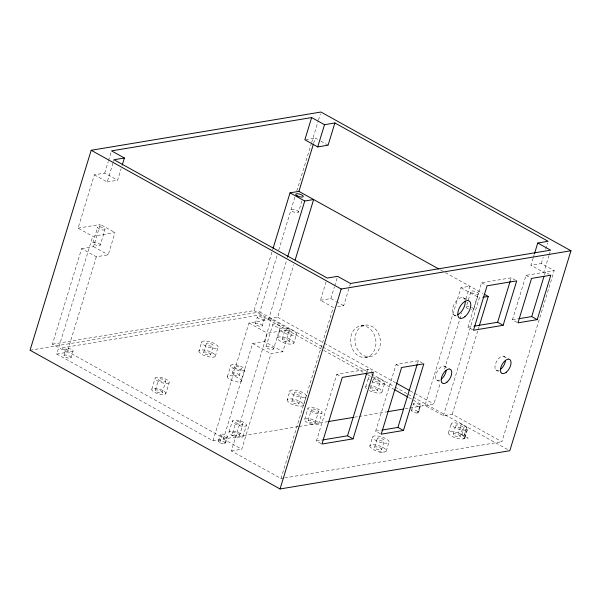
<?xml version="1.0" encoding="UTF-8"?>
<svg xmlns="http://www.w3.org/2000/svg" width="601" height="601" viewBox="0 0 601 601"><rect width="100%" height="100%" fill="white"/><g stroke="black" fill="none" stroke-linecap="round" stroke-linejoin="round"><path stroke-width="0.45" stroke-dasharray="3 2.25" d="M198.961 350.894L198.908 351.645C201.763 355.672 207.36 356.754 212.003 357.227A8.602 2.802 17 0 0 214.842 354.598L212.318 352.697L208.404 351.022A8.602 2.802 17 0 0 199.57 350.33L198.961 350.894L201.681 342.007L202.289 341.443A8.602 2.802 17 0 1 211.124 342.134L215.038 343.81L217.554 345.71A8.602 2.802 17 0 1 214.715 348.34C210.072 347.866 204.475 346.785 201.628 342.758L201.681 342.007M287.195 399.86L287.143 400.604C289.998 404.638 295.587 405.72 300.237 406.193A8.602 2.802 17 0 0 303.069 403.556L300.553 401.656L296.639 399.988A8.602 2.802 17 0 0 287.804 399.297L287.195 399.86L289.915 390.973L290.523 390.41A8.602 2.802 17 0 1 299.358 391.101L303.265 392.769L305.789 394.669A8.602 2.802 17 0 1 302.949 397.306C298.306 396.833 292.71 395.751 289.862 391.717L289.915 390.973M293.866 343.141L293.912 342.39C291.064 338.363 285.467 337.281 280.825 336.808A8.602 2.802 17 0 0 277.985 339.445L280.509 341.345L284.423 343.013A8.602 2.802 17 0 0 293.25 343.704L293.866 343.141L296.631 333.502C293.784 329.476 288.187 328.394 283.544 327.921A8.602 2.802 17 0 0 280.705 330.558L283.229 332.458L287.135 334.126A8.602 2.802 17 0 0 295.97 334.817L296.578 334.254M369.915 445.762L369.863 446.505C373.101 450.818 379.351 452.14 384.512 451.99A8.602 2.802 17 0 0 385.789 449.458L383.273 447.557L379.359 445.889A8.602 2.802 17 0 0 370.524 445.198L369.915 445.762L372.635 436.874L373.244 436.311A8.602 2.802 17 0 1 382.078 437.002L385.985 438.67L388.509 440.571A8.602 2.802 17 0 1 385.669 443.207C381.026 442.734 375.43 441.652 372.582 437.618L372.635 436.874M369.352 390.605L372.65 391.972A8.602 2.802 17 0 0 381.485 392.663L382.146 391.356C379.629 387.622 374.581 386.571 370.389 385.872M382.093 392.1L384.865 382.469C382.341 378.735 377.293 377.683 373.108 376.985M465.798 430.023A8.602 2.802 17 0 1 458.09 428.986L454.176 427.319L451.659 425.418A8.602 2.802 17 0 1 454.491 422.781C459.141 423.254 464.731 424.336 467.586 428.37L466.924 429.677L465.798 430.023L463.086 438.91L464.205 438.565L464.866 437.258C462.019 433.223 456.422 432.142 451.779 431.668A8.602 2.802 17 0 0 448.939 434.305L451.456 436.206L455.37 437.874A8.602 2.802 17 0 0 463.086 438.91L468.269 438.046L458.54 433.036L461.252 424.148M96.34 256.792L67.132 352.329L52.43 344.17L81.638 248.634L96.34 256.792L108.203 254.816L114.994 232.602L92.757 236.298L78.055 228.14L94.357 174.816L104.732 173.088L117.601 180.232L121.132 168.678M104.732 173.088L108.263 161.534M108.533 160.647L110.982 152.646M94.357 174.816L107.218 181.96L113.198 162.405M113.469 161.519L114.017 159.738M213.002 440.758L249.002 323.007L271.239 319.304L289.622 329.506L282.831 351.72L270.968 353.696L241.76 449.232L223.377 439.038L213.002 440.758L56.757 354.057L92.757 236.298M92.9 242.751L97.655 227.201M81.638 248.634L93.493 246.658L100.284 224.443L114.994 232.602M64.029 355.461L66.065 348.798M100.269 245.155A3.884 1.262 17 0 0 95.236 242.361A3.884 1.262 17 0 0 94.244 244.344A3.884 1.262 17 0 0 100.269 245.155L105.025 229.605A3.884 1.262 17 0 0 99.991 226.81A3.884 1.262 17 0 0 98.992 228.793A3.884 1.262 17 0 0 105.025 229.605M71.023 357.745A3.689 1.202 17 0 0 66.253 355.093A3.689 1.202 17 0 0 65.299 356.971A3.689 1.202 17 0 0 71.023 357.745L73.059 351.074A3.689 1.202 17 0 0 68.289 348.43A3.689 1.202 17 0 0 67.342 350.308A3.689 1.202 17 0 0 73.059 351.074M151.805 389.155L155.201 378.052M155.306 390.297L158.702 379.186M162.3 392.581A3.689 1.202 17 0 0 157.53 389.929A3.689 1.202 17 0 0 156.583 391.807A3.689 1.202 17 0 0 162.3 392.581L165.703 381.47A3.689 1.202 17 0 0 160.925 378.818A3.689 1.202 17 0 0 159.979 380.696A3.689 1.202 17 0 0 165.703 381.47M165.801 393.715A7.37 2.396 17 0 0 156.252 388.419A7.37 2.396 17 0 0 154.359 392.175A7.37 2.396 17 0 0 165.801 393.715L169.197 382.612A7.37 2.396 17 0 0 159.648 377.308A7.37 2.396 17 0 0 157.755 381.072A7.37 2.396 17 0 0 169.197 382.612M203.634 352.419L206.346 343.532M210.628 354.695A3.689 1.202 17 0 0 205.85 352.051A3.689 1.202 17 0 0 204.903 353.929A3.689 1.202 17 0 0 210.628 354.695L213.347 345.808A3.689 1.202 17 0 0 208.57 343.163A3.689 1.202 17 0 0 207.623 345.042A3.689 1.202 17 0 0 213.347 345.808M215.293 356.22L218.013 347.333M227.403 376.572L230.807 365.461M232.294 373.281L234.33 366.61M52.43 344.17L254.035 310.612L272.854 249.054M218.433 441.149L220.469 434.478M239.236 375.542A3.651 1.187 17 0 0 234.503 372.913A3.651 1.187 17 0 0 233.564 374.776A3.651 1.187 17 0 0 239.236 375.542L241.271 368.871A3.651 1.187 17 0 0 236.539 366.249A3.651 1.187 17 0 0 235.6 368.113A3.651 1.187 17 0 0 241.271 368.871M255.252 323.631L257.296 316.96M219.711 442.659L221.746 435.988A3.689 1.202 17 0 1 222.693 434.11A3.689 1.202 17 0 1 227.471 436.762L225.435 443.425A3.689 1.202 17 0 1 219.711 442.659A3.689 1.202 17 0 1 220.657 440.773A3.689 1.202 17 0 1 225.435 443.425M30.05 350.24L259.82 311.994L277.091 255.5M278.736 250.121L294.978 196.79M296.834 190.938L311.363 143.414M311.634 142.52L318.214 120.996M318.492 120.102L320.408 113.822M313.602 143.384L315.232 138.05L320.055 140.724M223.377 439.038L252.585 343.494L264.448 341.526L282.831 351.72M241.407 381.132A7.37 2.396 17 0 0 231.851 375.835A7.37 2.396 17 0 0 229.958 379.592A7.37 2.396 17 0 0 241.407 381.132L244.802 370.021A7.37 2.396 17 0 0 235.254 364.724A7.37 2.396 17 0 0 233.353 368.481A7.37 2.396 17 0 0 244.802 370.021M224.691 443.816L226.727 437.152M229.011 431.999L232.407 420.888M262.254 325.907A3.689 1.202 17 0 0 257.476 323.255A3.689 1.202 17 0 0 256.529 325.141A3.689 1.202 17 0 0 262.254 325.907L264.29 319.244A3.689 1.202 17 0 0 259.519 316.592A3.689 1.202 17 0 0 258.565 318.47A3.689 1.202 17 0 0 264.29 319.244M298.487 212.183A3.929 1.277 17 0 0 293.386 209.358A3.929 1.277 17 0 0 292.379 211.364A3.929 1.277 17 0 0 298.487 212.183L301.92 200.952M232.504 433.141L235.908 422.03M254.035 310.612L268.737 318.77L286.467 260.781M264.448 341.526L271.239 319.304M283.785 478.043L281.013 478.501L231.385 450.96L267.385 333.209L289.622 329.506M266.025 346.634L272.824 324.42M239.506 435.417A3.689 1.202 17 0 0 234.728 432.773A3.689 1.202 17 0 0 233.781 434.651A3.689 1.202 17 0 0 239.506 435.417L242.902 424.314A3.689 1.202 17 0 0 238.131 421.662A3.689 1.202 17 0 0 237.177 423.54A3.689 1.202 17 0 0 242.902 424.314M268.737 318.77L277.632 317.29L293.724 264.658M243.007 436.559L246.402 425.448A7.37 2.396 17 0 0 236.854 420.152A7.37 2.396 17 0 0 234.953 423.908A7.37 2.396 17 0 0 246.402 425.448M273.493 349.068A3.929 1.277 17 0 0 268.399 346.244A3.929 1.277 17 0 0 267.392 348.249A3.929 1.277 17 0 0 273.493 349.068L280.284 326.846A3.929 1.277 17 0 0 275.19 324.022A3.929 1.277 17 0 0 274.184 326.027A3.929 1.277 17 0 0 280.284 326.846M277.534 337.815L280.246 328.927M282.2 339.34L284.912 330.452M289.194 341.616A3.689 1.202 17 0 0 284.423 338.972A3.689 1.202 17 0 0 283.477 340.85A3.689 1.202 17 0 0 289.194 341.616L291.913 332.729A3.689 1.202 17 0 0 287.135 330.084A3.689 1.202 17 0 0 286.189 331.962A3.689 1.202 17 0 0 291.913 332.729M281.013 478.501L333.315 307.427L320.453 300.282L326.155 281.621M291.861 401.378L294.58 392.491M320.453 300.282L330.828 298.554L334.359 287M334.629 286.114L337.078 278.113M298.862 403.662A3.689 1.202 17 0 0 294.084 401.01A3.689 1.202 17 0 0 293.138 402.888A3.689 1.202 17 0 0 298.862 403.662L301.582 394.774A3.689 1.202 17 0 0 296.804 392.122A3.689 1.202 17 0 0 295.857 394.001A3.689 1.202 17 0 0 301.582 394.774M303.528 405.179L306.247 396.292M304.609 419.415L308.005 408.304M308.11 420.557L311.506 409.446M337.642 306.705L343.697 305.699L349.399 287.03M349.669 286.144L350.488 283.477M315.112 422.834A3.689 1.202 17 0 0 310.334 420.182A3.689 1.202 17 0 0 309.387 422.067A3.689 1.202 17 0 0 315.112 422.834L318.507 411.723A3.689 1.202 17 0 0 313.73 409.078A3.689 1.202 17 0 0 312.783 410.956A3.689 1.202 17 0 0 318.507 411.723M318.613 423.975L322.008 412.864A7.37 2.396 17 0 0 312.452 407.568A7.37 2.396 17 0 0 310.559 411.324A7.37 2.396 17 0 0 322.008 412.864M321.129 443.606L316.404 440.984L336.785 374.325L367.91 369.142L371.854 371.328M367.098 371.809L367.91 369.142M365.761 386.781L368.481 377.894M370.434 388.299L373.146 379.411M377.428 390.582A3.689 1.202 17 0 0 372.65 387.93A3.689 1.202 17 0 0 371.703 389.809A3.689 1.202 17 0 0 377.428 390.582L380.148 381.695A3.689 1.202 17 0 0 375.37 379.043A3.689 1.202 17 0 0 374.423 380.921A3.689 1.202 17 0 0 380.148 381.695M380.425 433.734L375.7 431.112L396.082 364.454L418.311 360.758L422.255 362.944M374.581 447.279L377.3 438.392M381.582 449.563A3.689 1.202 17 0 0 376.804 446.911A3.689 1.202 17 0 0 375.858 448.789A3.689 1.202 17 0 0 381.582 449.563L384.294 440.676A3.689 1.202 17 0 0 379.524 438.024A3.689 1.202 17 0 0 378.577 439.902A3.689 1.202 17 0 0 384.294 440.676M386.248 451.081L388.967 442.193M417.5 363.417L418.311 360.758M411.475 410.4L413.511 403.737M419.926 406.314L417.755 413L419.926 406.314L423.502 405.72L408.778 397.546M418.529 412.549L420.565 405.878M533.125 258.13L530.953 265.244L541.328 263.516L554.197 270.653L501.888 441.735L452.26 414.194L443.365 415.674L424.982 405.472L460.982 287.721L469.877 286.234L465.79 299.621M424.982 405.472L433.877 403.992L440.15 383.476M444.515 369.202L461.696 313.001M468.434 309.004A3.929 1.277 17 0 1 466.233 306.983L470.989 291.432M472.702 329.806L467.976 327.184L481.559 282.748L511.203 277.812L515.147 279.998M473.701 309.41L478.456 293.859A3.929 1.277 17 0 0 473.363 291.034A3.929 1.277 17 0 0 472.348 293.04A3.929 1.277 17 0 0 478.456 293.859M443.365 415.674L479.365 297.916L482.032 297.472M452.26 414.194L478.989 326.771M448.481 432.682L451.201 423.795M453.146 434.2L455.866 425.313M460.148 436.484A3.689 1.202 17 0 0 455.37 433.832A3.689 1.202 17 0 0 454.424 435.71A3.689 1.202 17 0 0 460.148 436.484L462.868 427.596A3.689 1.202 17 0 0 458.09 424.945A3.689 1.202 17 0 0 457.143 426.823A3.689 1.202 17 0 0 462.868 427.596M461.838 434.478L464.55 425.591M510.121 281.366L511.203 277.812M466.767 427.213L464.055 436.101L464.596 436.01M467.353 429.279L464.633 438.167L465.309 438.542M464.813 438.001L467.533 429.114M517.168 322.406L512.443 319.777L526.033 275.341L554.197 270.653M533.395 257.243L534.214 254.576M541.328 263.516L543.229 257.296M545.678 249.295L547.579 243.074M548.983 255.5L543.822 272.381L530.953 265.244M549.254 254.606L550.065 251.939M544.483 274.8L545.302 272.133L549.239 274.319M384.813 383.213L384.204 383.776A8.602 2.802 17 0 1 375.37 383.085L372.072 381.718M305.721 139.635L315.232 138.05M107.218 181.96L117.601 180.232M78.055 228.14L100.284 224.443M56.757 354.057L67.132 352.329M361.081 325.825L365.528 325.088M467.976 327.184L473.363 326.283M512.443 319.777L517.949 318.861M365.378 357.467A15.972 12.636 80.5 0 0 373.026 332.458A15.972 12.636 80.5 0 0 351.284 335.02A15.972 12.636 80.5 0 0 365.378 357.467L369.825 356.731A15.972 12.636 80.5 0 0 377.473 331.714A15.972 12.636 80.5 0 0 355.732 334.276A15.972 12.636 80.5 0 0 369.825 356.731M298.194 426.582L224.857 438.79L61.264 348.002L259.902 314.939L322.887 349.887M299.118 426.425L327.77 421.654M354.455 417.214L358.136 416.598M359.06 416.448L386.668 411.85M405.074 408.785L408.755 408.177M409.672 408.019L419.798 406.336M231.385 450.96L241.76 449.232M316.404 440.984L321.896 440.067M375.7 431.112L381.034 430.226M379.329 452.853L384.512 451.99M284.709 477.885L501.888 441.735M231.558 435.019L236.764 436.965A7.37 2.396 17 0 0 243.052 435.92L242.616 435.169A7.37 2.396 17 0 0 231.836 431.135A7.37 2.396 17 0 0 231.558 435.019L235.239 437.062M320.859 141.175L328.101 145.187M526.033 275.341L530.758 277.97M481.559 282.748L486.284 285.37M440.428 269.894L444.522 272.163M445.341 272.621L482.671 293.333M460.982 287.721L479.365 297.916M462.935 297.608L468.449 300.665M464.092 298.254L466.451 299.568M453.454 314.639L458.18 317.26M503.623 356.175L509.137 359.233M495.923 370.013L501.437 373.071M330.828 298.554L335.651 301.236M336.455 301.679L343.697 305.699M444.327 366.047L449.841 369.104M436.627 379.885L442.141 382.942M396.082 364.454L400.807 367.076M277.632 317.29L323.443 342.713M324.262 343.163L395.428 382.657M410.152 390.83L433.877 403.992M259.82 311.994L322.113 346.559M322.932 347.017L368.015 372.034M371.298 373.852L394.241 386.586M395.067 387.044L407.358 393.865M408.177 394.316L412.278 396.592M413.097 397.051L508.176 449.811M323.706 350.345L363.785 372.582M367.88 374.851L372.785 377.578M373.604 378.029L394.053 389.38M249.002 323.007L267.385 333.209M336.785 374.325L340.722 376.511M93.493 246.658L108.203 254.816M252.585 343.494L270.968 353.696M369.239 379.794L368.939 379.516A8.602 2.802 17 0 1 370.216 376.985M366.527 388.682L366.219 388.404A8.602 2.802 17 0 1 369.059 385.767M227.471 436.762A3.689 1.202 17 0 1 221.746 435.988M456.054 315.337A9.826 5.086 -61 0 1 454.333 303.956A9.826 5.086 -61 0 1 464.889 299.463M499.356 370.126A7.986 4.132 -61 0 1 496.163 362.26A7.986 4.132 -61 0 1 505.208 357.685M440.06 379.997A7.986 4.132 -61 0 1 435.665 376.451A7.986 4.132 -61 0 1 440.916 367.023A7.986 4.132 -61 0 1 446.227 368.924M471.5 307.396A3.929 1.277 17 0 1 473.746 309.252A3.929 1.277 17 0 1 471.327 309.808M466.233 306.983A3.929 1.277 17 0 1 469.561 306.765M312.362 424.381L310.514 423.863A7.37 2.396 17 0 1 306.097 418.634A7.37 2.396 17 0 1 318.222 422.586L318.658 423.337A7.37 2.396 17 0 1 312.362 424.381M419.768 404.751L419.092 404.345A3.689 1.202 17 0 0 413.556 403.639A3.689 1.202 17 0 0 417.928 406.253A3.689 1.202 17 0 0 419.768 404.751M417.733 411.415L417.056 411.009A3.689 1.202 17 0 0 411.52 410.303A3.689 1.202 17 0 0 415.892 412.925A3.689 1.202 17 0 0 417.733 411.415"/><path stroke-width="0.9" d="M91.187 150.28L30.05 350.24L280.043 488.966L509.813 450.72L570.95 250.76L320.957 112.034L91.187 150.28L341.18 289.006L570.95 250.76M122.213 165.125L124.392 158.01L111.523 150.874L311.649 117.556L324.517 124.7L334.892 122.972L548.12 241.294L537.745 243.022L534.484 253.69M311.649 117.556L304.857 139.778L317.719 146.914L328.101 145.187L334.892 122.972M273.124 248.16L290.035 192.853L298.93 191.373L438.798 268.985M298.93 191.373L313.331 144.27M317.719 146.914L324.517 124.7M287.556 257.213L304.737 201.012L313.632 199.532L295.091 260.195M280.043 488.966L341.18 289.006M322.812 439.917L347.536 435.8L366.828 372.703M353.05 438.858L373.424 372.207L342.3 377.39L321.918 444.041L353.05 438.858L347.536 435.8M381.928 430.076L397.937 427.409L417.229 364.311M403.451 430.466L423.825 363.815L401.596 367.519L381.214 434.17L403.451 430.466L397.937 427.409M479.26 325.877L488.26 296.436L484.263 294.22M474.264 326.133L497.62 322.249L510.121 281.366M503.135 325.306L516.717 280.87L487.073 285.806L473.49 330.242L503.135 325.306L497.62 322.249M518.866 318.71L531.712 316.569L543.943 276.58M537.226 319.634L550.817 275.198L531.547 278.406L517.957 322.842L537.226 319.634L531.712 316.569M124.392 158.01L114.017 159.738L327.245 278.068L337.619 276.34L350.488 283.477L550.614 250.166L537.745 243.022M482.926 297.322L488.26 296.436M328.694 421.504L353.538 417.364M387.585 411.7L403.233 409.093M290.035 192.853L304.737 201.012M396.247 383.115L409.334 390.372M365.423 373.491L367.061 374.4M394.872 389.831L407.959 397.096M465.264 301.146A9.826 5.086 -61 0 1 457.684 314.774M505.471 360.713A7.986 4.132 -61 0 1 500.738 369.209M446.175 370.584A7.986 4.132 -61 0 1 441.442 379.081M506.252 372.267A7.986 4.132 -61 0 0 510.076 359.766A7.986 4.132 -61 0 0 500.941 367.219A7.986 4.132 -61 0 0 506.252 372.267M446.956 382.138A7.986 4.132 -61 0 0 450.78 369.638A7.986 4.132 -61 0 0 441.645 377.09A7.986 4.132 -61 0 0 446.956 382.138M464.896 316.712A9.826 5.086 -61 0 0 469.606 301.319A9.826 5.086 -61 0 0 458.36 310.492A9.826 5.086 -61 0 0 464.896 316.712M297.134 195.806A3.929 1.277 17 0 0 303.235 196.632A3.929 1.277 17 0 0 298.141 193.8A3.929 1.277 17 0 0 297.134 195.806"/></g></svg>
